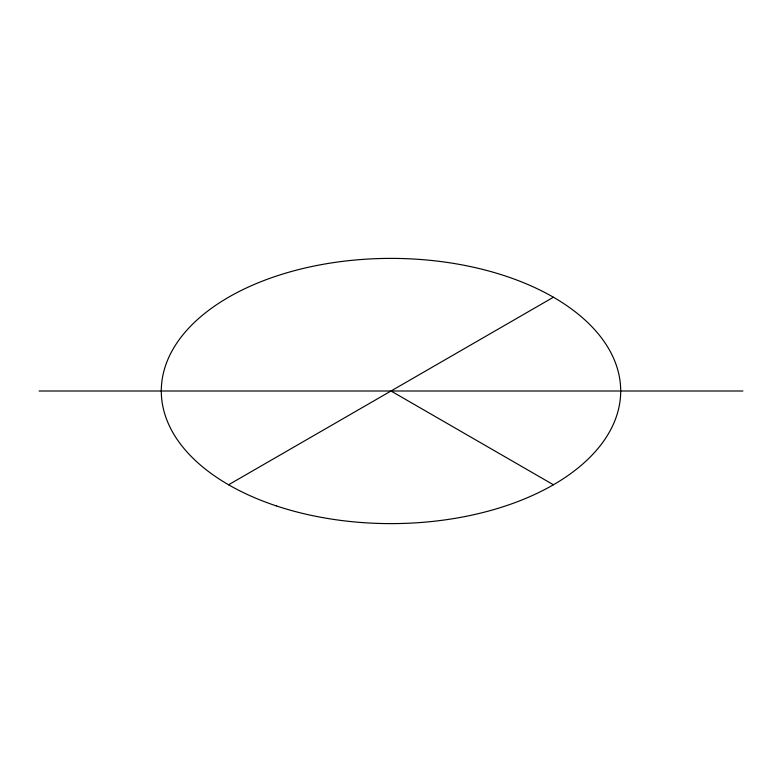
<?xml version="1.0" encoding="UTF-8"?>
<svg xmlns="http://www.w3.org/2000/svg" width="782" height="782" viewBox="0 0 782 782"><rect width="100%" height="100%" fill="white"/><g stroke="black" fill="none" stroke-linecap="round" stroke-linejoin="round"><path stroke-width="1.17" d="M228.588 484.772L553.421 297.228M39.1 391L742.9 391M391 391L553.421 484.772M276.154 505.846A229.693 132.608 0 0 0 620.693 391A229.693 132.608 0 0 0 276.154 276.154A229.693 132.608 0 0 0 276.154 505.846"/></g></svg>
